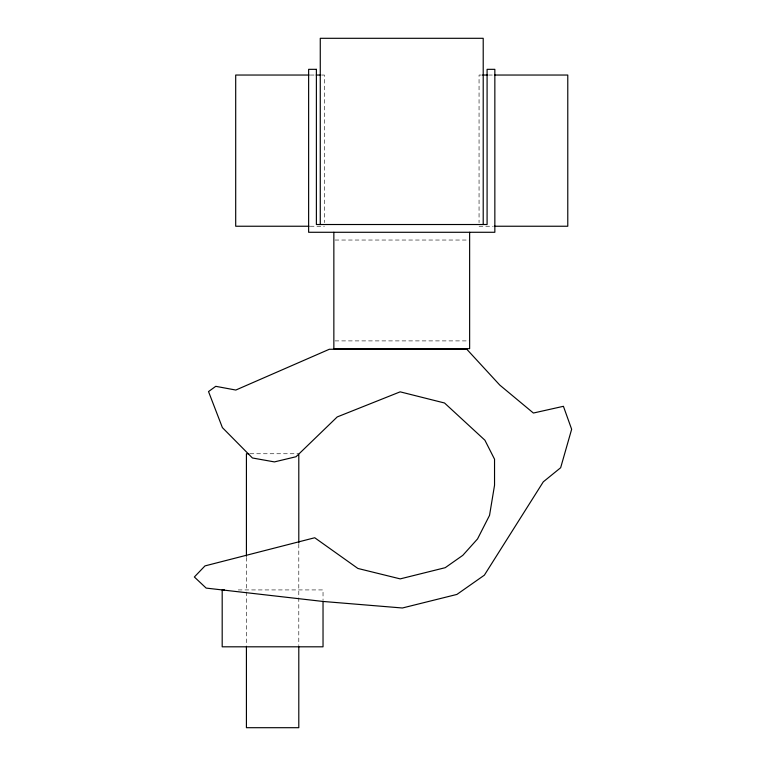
<?xml version="1.0" encoding="UTF-8"?>
<svg xmlns="http://www.w3.org/2000/svg" width="766" height="766" viewBox="0 0 766 766"><rect width="100%" height="100%" fill="white"/><g stroke="black" fill="none" stroke-linecap="round" stroke-linejoin="round"><path stroke-width="0.57" stroke-dasharray="3.83 2.87" d="M310.23 75.039L314.96 75.039M322.055 75.039L324.42 75.039L324.42 222.667M481.421 75.039L479.056 75.039L479.056 222.667M488.517 75.039L493.247 75.039M310.23 226.238L324.42 226.238M479.056 226.238L493.247 226.238M335.039 240.036L469.635 240.036M335.039 340.899L469.635 340.899M249.994 453.75L298.797 453.75M238.226 589.925L323.032 589.925L323.032 600.305M298.797 544.166L298.797 645.614M246.422 557.428L246.422 590.797M246.422 591.984L246.422 645.614"/><path stroke-width="1.15" d="M309.043 75.039L235.698 75.039L235.698 226.238L309.043 226.238M316.138 75.039L320.877 75.039M482.599 75.039L487.339 75.039M494.434 75.039L567.778 75.039L567.778 226.238L494.434 226.238M248.806 453.75L246.422 453.75L246.422 556.24M224.476 589.925L222.188 589.925L222.188 646.81L323.032 646.81L323.032 601.454L206.169 588.097L194.353 576.99L204.982 565.902L314.73 537.751L357.894 568.458L400.206 578.885L445.228 567.683L462.808 555.34L477.534 538.938L489.541 515.365L494.539 485.251L494.539 459.207L484.897 440.201L444.519 402.993L400.158 391.847L337.222 416.934L296.03 456.737L274.41 461.908L252.416 457.982L222.389 427.61L208.524 391.579L215.753 386.323L235.813 390.047L329.342 349.258L466.8 349.258L499.777 385.078L533.395 413.037L563.422 406.306L571.647 429.266L560.655 467.729L543.295 481.833L484.371 575.161L456.909 594.426L402.389 607.993L323.032 601.454M483.212 224.515L483.212 38.3L320.265 38.3L320.265 224.515M469.635 232.28L469.635 348.664L333.852 348.664L333.852 232.28M298.797 454.659L298.797 542.979M298.797 646.81L298.797 727.7L246.422 727.7L246.422 646.81M316.387 69.333L308.631 69.333L308.631 232.28L494.846 232.28L494.846 69.333L487.09 69.333L487.09 224.515L316.387 224.515L316.387 69.333"/></g></svg>
